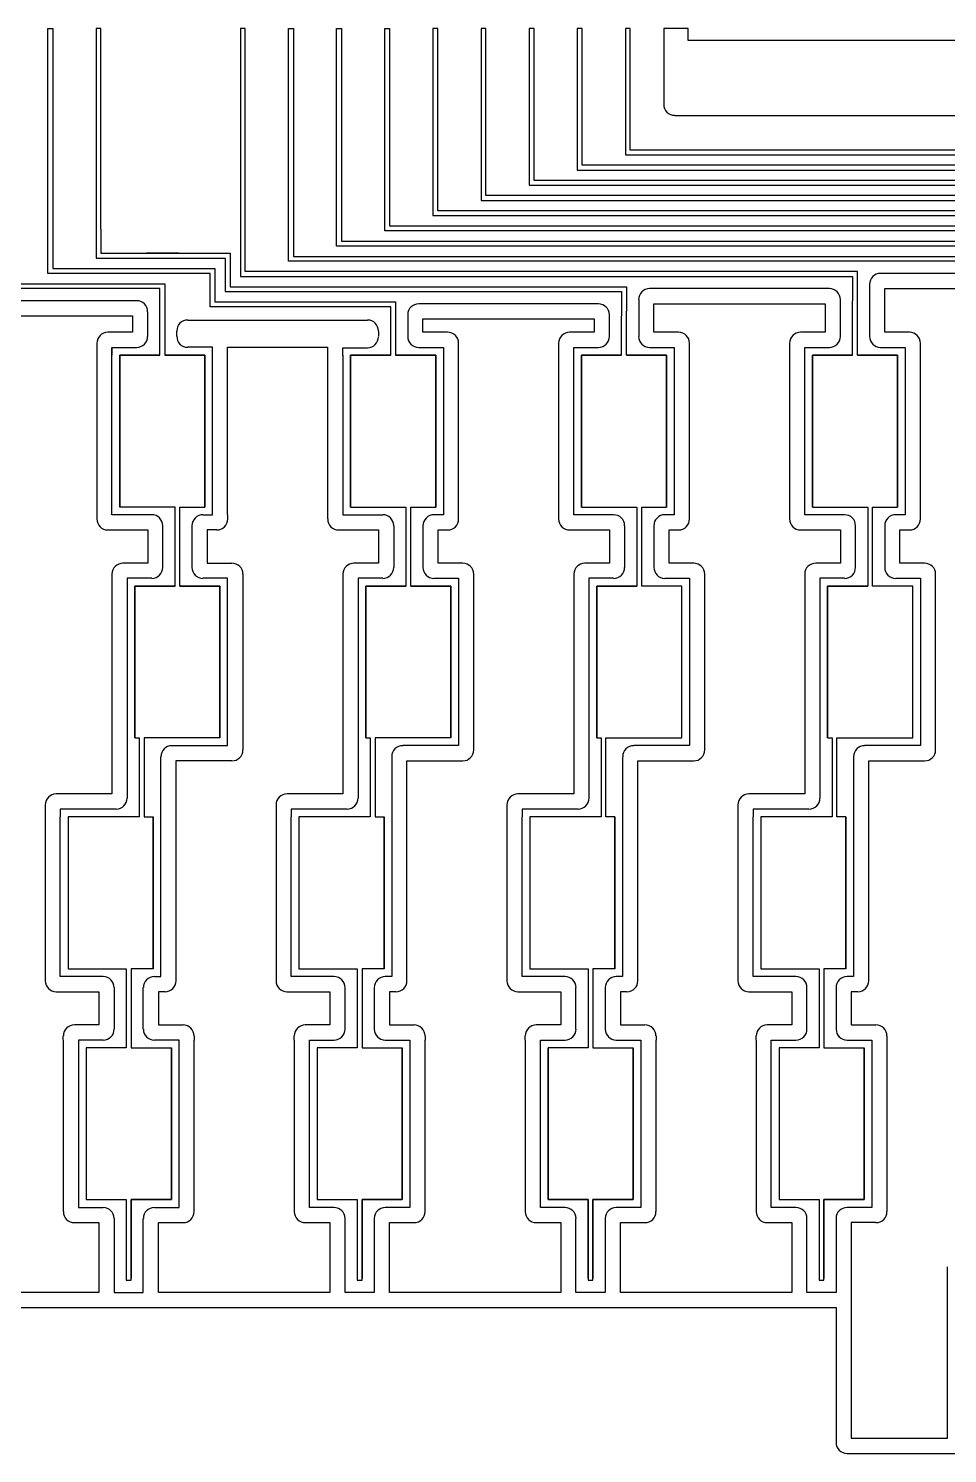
# Model space of a CAD drawing. Header units: inches. Extents: x 19 to 419, y 17 to 135.
# Drawn here: x 165.1 to 240.7, y 17.5 to 134.8 of the extents above; entities that cross this region are included whole.
import ezdxf

# ---------------------------------------------------------------- set-up
doc = ezdxf.new("R2010")
doc.units = ezdxf.units.IN
doc.header["$MEASUREMENT"] = 0
doc.layers.add('Column Pads', color=50, linetype='Continuous')

msp = doc.modelspace()

# ---------------------------------------------------------------- linework, layer by layer
at = {"layer": 'Column Pads'}
for p, q in [((166.72, 114.6), (166.72, 134.75)), ((166.72, 134.75), (167.12, 134.75)), ((167.12, 134.75), (167.12, 115)), ((171.08, 134.75), (170.68, 134.75)), ((170.68, 134.75), (170.68, 117.85)), ((171.08, 118.25), (171.08, 134.75)), ((182.96, 134.75), (182.56, 134.75)), ((182.56, 134.75), (182.56, 114.35)), ((182.96, 114.75), (182.96, 134.75)), ((186.52, 115.6), (186.52, 134.75)), ((186.52, 134.75), (186.92, 134.75)), ((186.92, 134.75), (186.92, 116)), ((190.48, 116.85), (190.48, 134.75)), ((190.48, 134.75), (190.88, 134.75)), ((190.88, 134.75), (190.88, 117.25)), ((194.44, 118.1), (194.44, 134.75)), ((194.44, 134.75), (194.84, 134.75)), ((194.84, 134.75), (194.84, 118.5)), ((198.8, 134.75), (198.4, 134.75)), ((198.4, 134.75), (198.4, 119.35)), ((198.8, 119.75), (198.8, 134.75)), ((202.76, 134.75), (202.36, 134.75)), ((202.36, 134.75), (202.36, 120.6)), ((202.76, 121), (202.76, 134.75)), ((206.72, 134.75), (206.32, 134.75)), ((206.32, 134.75), (206.32, 121.85)), ((206.72, 122.25), (206.72, 134.75)), ((210.68, 134.75), (210.28, 134.75)), ((210.28, 134.75), (210.28, 123.1)), ((210.68, 123.5), (210.68, 134.75)), ((214.64, 134.75), (214.24, 134.75)), ((214.24, 134.75), (214.24, 124.35)), ((214.64, 124.75), (214.64, 134.75)), ((219.4, 134.75), (217.4, 134.75)), ((217.4, 134.75), (217.4, 128.51)), ((219.4, 133.75), (219.4, 134.75)), ((417.6, 133.75), (219.4, 133.75)), ((218.3, 127.6), (219.4, 127.6)), ((219.4, 127.6), (397.58, 127.6)), ((214.24, 124.35), (323.68, 124.35)), ((324.08, 124.75), (214.64, 124.75)), ((322.83, 123.5), (210.68, 123.5)), ((321.58, 122.25), (206.72, 122.25)), ((210.28, 123.1), (322.43, 123.1)), ((320.33, 121), (202.76, 121)), ((206.32, 121.85), (321.18, 121.85)), ((319.08, 119.75), (198.8, 119.75)), ((202.36, 120.6), (319.93, 120.6)), ((194.84, 118.5), (290.33, 118.5)), ((198.4, 119.35), (318.68, 119.35)), ((170.68, 117.85), (170.68, 115.85)), ((171.08, 118.25), (171.08, 116.25)), ((289.93, 118.1), (194.44, 118.1)), ((171.08, 116.25), (174.84, 116.25)), ((177.5, 116.25), (174.84, 116.25)), ((174.84, 116.25), (178.8, 116.25)), ((178.8, 116.25), (181.71, 116.25)), ((181.71, 116.25), (181.71, 113.5)), ((270.93, 116.85), (190.48, 116.85)), ((190.88, 117.25), (271.33, 117.25)), ((167.12, 115), (180.46, 115)), ((170.68, 115.85), (181.31, 115.85)), ((180.46, 115), (180.46, 112.25)), ((181.31, 115.85), (181.31, 113.1)), ((251.93, 115.6), (186.52, 115.6)), ((186.92, 116), (252.33, 116)), ((163.16, 113.75), (176.33, 113.75)), ((180.06, 114.6), (166.72, 114.6)), ((176.33, 113.75), (176.33, 107.87)), ((180.06, 111.85), (180.06, 114.6)), ((182.56, 114.35), (232.93, 114.35)), ((233.33, 114.75), (182.96, 114.75)), ((232.93, 114.35), (232.93, 112.35)), ((233.33, 112.75), (233.33, 114.75)), ((250.02, 114.6), (235.23, 114.6)), ((175.93, 113.35), (162.76, 113.35)), ((175.93, 107.87), (175.93, 113.35)), ((181.31, 113.1), (213.93, 113.1)), ((181.71, 113.5), (214.33, 113.5)), ((213.93, 113.1), (213.93, 111.1)), ((214.33, 113.5), (214.33, 111.5)), ((231.02, 113.35), (216.23, 113.35)), ((233.33, 107.87), (233.33, 112.75)), ((234.33, 113.69), (234.33, 109.41)), ((235.58, 109.76), (235.58, 113.35)), ((235.58, 113.35), (249.68, 113.35)), ((174.02, 112.35), (159.23, 112.35)), ((174.93, 109.41), (174.93, 111.44)), ((194.93, 111.85), (180.06, 111.85)), ((180.46, 112.25), (195.33, 112.25)), ((194.93, 107.87), (194.93, 111.85)), ((195.33, 112.25), (195.33, 107.87)), ((212.02, 112.1), (197.23, 112.1)), ((214.33, 107.87), (214.33, 111.5)), ((215.33, 112.44), (215.33, 109.41)), ((216.58, 109.76), (216.58, 112.1)), ((216.58, 112.1), (230.68, 112.1)), ((230.68, 112.1), (230.68, 109.76)), ((231.93, 109.41), (231.93, 112.44)), ((232.93, 107.87), (232.93, 112.35)), ((159.58, 111.1), (173.68, 111.1)), ((173.68, 111.1), (173.68, 109.76)), ((178.23, 110.76), (193.02, 110.76)), ((196.33, 111.19), (196.33, 109.41)), ((197.58, 109.76), (197.58, 110.85)), ((197.58, 110.85), (211.68, 110.85)), ((211.68, 110.85), (211.68, 109.76)), ((212.93, 109.41), (212.93, 111.19)), ((213.93, 107.87), (213.93, 111.1)), ((173.68, 109.76), (171.65, 109.76)), ((177.33, 109.42), (177.33, 109.85)), ((193.93, 109.85), (193.93, 109.42)), ((199.61, 109.76), (197.58, 109.76)), ((211.68, 109.76), (209.65, 109.76)), ((218.61, 109.76), (216.58, 109.76)), ((230.68, 109.76), (228.65, 109.76)), ((237.61, 109.76), (235.58, 109.76)), ((170.74, 108.85), (170.74, 108.51)), ((170.74, 108.51), (170.74, 94.74)), ((171.99, 107.87), (171.99, 108.51)), ((171.99, 108.51), (173.02, 108.51)), ((171.99, 108.51), (171.99, 107.87)), ((173.02, 108.51), (174.02, 108.51)), ((180.26, 108.52), (178.23, 108.52)), ((180.26, 107.87), (180.26, 108.52)), ((181.51, 94.75), (181.51, 108.52)), ((181.51, 108.52), (189.74, 108.52)), ((189.74, 108.52), (189.74, 94.74)), ((190.99, 107.85), (190.99, 108.48)), ((190.99, 108.48), (192.02, 108.48)), ((192.02, 108.48), (193.02, 108.48)), ((197.23, 108.51), (199.26, 108.51)), ((199.26, 108.51), (199.26, 107.87)), ((200.51, 94.74), (200.51, 108.85)), ((208.74, 108.85), (208.74, 108.51)), ((208.74, 108.51), (208.74, 94.74)), ((209.99, 107.87), (209.99, 108.51)), ((209.99, 108.51), (211.02, 108.51)), ((211.02, 108.51), (212.02, 108.51)), ((216.23, 108.51), (217.23, 108.51)), ((217.23, 108.51), (218.26, 108.51)), ((218.26, 108.51), (218.26, 107.87)), ((219.51, 108.51), (219.51, 108.85)), ((219.51, 94.74), (219.51, 108.51)), ((227.74, 108.85), (227.74, 108.51)), ((227.74, 108.51), (227.74, 94.74)), ((228.99, 107.87), (228.99, 108.51)), ((228.99, 108.51), (230.02, 108.51)), ((230.02, 108.51), (231.02, 108.51)), ((235.23, 108.51), (236.23, 108.51)), ((236.23, 108.51), (237.26, 108.51)), ((237.26, 108.51), (237.26, 107.87)), ((238.51, 108.51), (238.51, 108.85)), ((238.51, 94.74), (238.51, 108.51)), ((171.99, 95.37), (171.99, 107.87)), ((172.63, 95.37), (172.63, 107.87)), ((172.63, 107.87), (175.93, 107.87)), ((175.93, 107.87), (172.63, 107.87)), ((172.63, 107.87), (172.63, 95.37)), ((179.63, 107.87), (176.33, 107.87)), ((176.33, 107.87), (179.63, 107.87)), ((179.63, 95.37), (179.63, 107.87)), ((179.63, 107.87), (179.63, 95.37)), ((180.26, 95.37), (180.26, 107.87)), ((190.99, 107.87), (190.99, 95.37)), ((191.63, 95.37), (191.63, 107.87)), ((191.63, 107.87), (191.63, 95.37)), ((191.63, 107.87), (194.93, 107.87)), ((194.93, 107.87), (191.63, 107.87)), ((198.63, 107.87), (195.33, 107.87)), ((195.33, 107.87), (198.63, 107.87)), ((198.63, 95.37), (198.63, 107.87)), ((198.63, 107.87), (198.63, 95.37)), ((199.26, 107.87), (199.26, 95.37)), ((209.99, 95.37), (209.99, 107.87)), ((210.63, 95.37), (210.63, 107.87)), ((210.63, 107.87), (210.63, 95.37)), ((213.93, 107.87), (210.63, 107.87)), ((210.63, 107.87), (213.93, 107.87)), ((214.33, 107.87), (217.63, 107.87)), ((217.63, 107.87), (214.33, 107.87)), ((217.63, 95.37), (217.63, 107.87)), ((217.63, 107.87), (217.63, 95.37)), ((218.26, 107.87), (218.26, 95.37)), ((228.99, 95.37), (228.99, 107.87)), ((229.63, 95.37), (229.63, 107.87)), ((229.63, 107.87), (229.63, 95.37)), ((232.93, 107.87), (229.63, 107.87)), ((229.63, 107.87), (232.93, 107.87)), ((233.33, 107.87), (236.63, 107.87)), ((236.63, 107.87), (233.33, 107.87)), ((236.63, 95.37), (236.63, 107.87)), ((236.63, 107.87), (236.63, 95.37)), ((237.26, 107.87), (237.26, 95.37)), ((171.99, 94.74), (171.99, 95.37)), ((177.18, 95.37), (172.63, 95.37)), ((177.18, 88.87), (177.18, 95.37)), ((177.58, 88.87), (177.58, 95.37)), ((177.58, 95.37), (179.63, 95.37)), ((180.26, 94.74), (180.26, 95.37)), ((190.99, 95.37), (190.99, 94.74)), ((191.63, 95.37), (196.18, 95.37)), ((196.18, 95.37), (196.18, 88.87)), ((196.58, 88.87), (196.58, 95.37)), ((196.58, 95.37), (198.63, 95.37)), ((199.26, 95.37), (199.26, 94.74)), ((209.99, 94.74), (209.99, 95.37)), ((210.63, 95.37), (215.18, 95.37)), ((215.18, 95.37), (215.18, 88.87)), ((215.58, 88.87), (215.58, 95.37)), ((215.58, 95.37), (217.63, 95.37)), ((218.26, 95.37), (218.26, 94.74)), ((228.99, 94.74), (228.99, 95.37)), ((229.63, 95.37), (234.18, 95.37)), ((234.18, 95.37), (234.18, 88.87)), ((234.58, 88.87), (234.58, 95.37)), ((234.58, 95.37), (236.63, 95.37)), ((237.26, 95.37), (237.26, 94.74)), ((170.74, 94.74), (170.74, 94.39)), ((175.27, 94.74), (171.99, 94.74)), ((176.18, 90.41), (176.18, 93.83)), ((178.58, 90.41), (178.58, 93.83)), ((179.48, 94.74), (180.26, 94.74)), ((181.51, 94.74), (181.51, 94.39)), ((189.74, 94.74), (189.74, 94.39)), ((190.99, 94.74), (194.27, 94.74)), ((195.18, 93.83), (195.18, 90.41)), ((197.58, 93.83), (197.58, 90.41)), ((199.26, 94.74), (198.48, 94.74)), ((200.51, 94.39), (200.51, 94.74)), ((208.74, 94.74), (208.74, 94.39)), ((213.27, 94.74), (209.99, 94.74)), ((214.18, 90.41), (214.18, 93.83)), ((216.58, 93.83), (216.58, 90.41)), ((218.26, 94.74), (217.48, 94.74)), ((219.51, 94.39), (219.51, 94.74)), ((227.74, 94.74), (227.74, 94.39)), ((232.27, 94.74), (228.99, 94.74)), ((233.18, 90.41), (233.18, 93.83)), ((235.58, 93.83), (235.58, 90.41)), ((237.26, 94.74), (236.48, 94.74)), ((238.51, 94.39), (238.51, 94.74)), ((171.65, 93.49), (174.93, 93.49)), ((174.93, 93.49), (174.93, 90.76)), ((180.61, 93.49), (179.83, 93.49)), ((179.83, 93.49), (179.83, 90.76)), ((190.65, 93.49), (193.93, 93.49)), ((193.93, 93.49), (193.93, 90.76)), ((198.83, 90.76), (198.83, 93.49)), ((198.83, 93.49), (199.61, 93.49)), ((209.65, 93.49), (212.93, 93.49)), ((212.93, 93.49), (212.93, 90.76)), ((217.83, 90.76), (217.83, 93.49)), ((217.83, 93.49), (218.61, 93.49)), ((228.65, 93.49), (231.93, 93.49)), ((231.93, 93.49), (231.93, 90.76)), ((236.83, 90.76), (236.83, 93.49)), ((236.83, 93.49), (237.61, 93.49)), ((174.93, 90.76), (172.9, 90.76)), ((179.83, 90.76), (181.86, 90.76)), ((193.93, 90.76), (191.9, 90.76)), ((200.86, 90.76), (198.83, 90.76)), ((212.93, 90.76), (210.9, 90.76)), ((219.86, 90.76), (217.83, 90.76)), ((231.93, 90.76), (229.9, 90.76)), ((238.86, 90.76), (236.83, 90.76)), ((171.99, 89.85), (171.99, 89.51)), ((171.99, 89.51), (171.99, 71.76)), ((174.27, 89.51), (173.24, 89.51)), ((173.24, 89.51), (173.24, 71.42)), ((175.27, 89.51), (174.27, 89.51)), ((180.48, 89.51), (179.48, 89.51)), ((181.51, 89.51), (180.48, 89.51)), ((181.51, 88.87), (181.51, 89.51)), ((182.76, 89.85), (182.76, 89.51)), ((182.76, 89.51), (182.76, 75.74)), ((190.99, 89.85), (190.99, 89.51)), ((190.99, 89.51), (190.99, 71.76)), ((193.27, 89.51), (192.24, 89.51)), ((192.24, 89.51), (192.24, 71.42)), ((194.27, 89.51), (193.27, 89.51)), ((198.48, 89.51), (199.48, 89.51)), ((199.48, 89.51), (200.51, 89.51)), ((200.51, 89.51), (200.51, 88.87)), ((201.76, 89.51), (201.76, 89.85)), ((201.76, 75.74), (201.76, 89.51)), ((209.99, 89.85), (209.99, 89.51)), ((209.99, 89.51), (209.99, 71.76)), ((212.27, 89.51), (211.24, 89.51)), ((211.24, 89.51), (211.24, 71.42)), ((213.27, 89.51), (212.27, 89.51)), ((217.48, 89.51), (218.48, 89.51)), ((218.48, 89.51), (219.51, 89.51)), ((219.51, 89.51), (219.51, 88.87)), ((220.76, 89.51), (220.76, 89.85)), ((220.76, 75.74), (220.76, 89.51)), ((228.99, 89.85), (228.99, 89.51)), ((228.99, 89.51), (228.99, 71.76)), ((231.27, 89.51), (230.24, 89.51)), ((230.24, 89.51), (230.24, 71.42)), ((232.27, 89.51), (231.27, 89.51)), ((236.48, 89.51), (237.48, 89.51)), ((237.48, 89.51), (238.51, 89.51)), ((238.51, 89.51), (238.51, 88.87)), ((239.76, 89.51), (239.76, 89.85)), ((239.76, 75.74), (239.76, 89.51)), ((177.18, 88.87), (173.88, 88.87)), ((173.88, 88.87), (177.18, 88.87)), ((173.88, 76.37), (173.88, 88.87)), ((173.88, 88.87), (173.88, 76.37)), ((180.88, 88.87), (177.58, 88.87)), ((177.58, 88.87), (180.88, 88.87)), ((180.88, 76.37), (180.88, 88.87)), ((180.88, 88.87), (180.88, 76.37)), ((181.51, 76.37), (181.51, 88.87)), ((196.18, 88.87), (192.88, 88.87)), ((192.88, 88.87), (192.88, 76.37)), ((192.88, 76.37), (192.88, 88.87)), ((192.88, 88.87), (196.18, 88.87)), ((199.88, 88.87), (196.58, 88.87)), ((196.58, 88.87), (199.88, 88.87)), ((199.88, 76.37), (199.88, 88.87)), ((199.88, 88.87), (199.88, 76.37)), ((200.51, 88.87), (200.51, 76.37)), ((215.18, 88.87), (211.88, 88.87)), ((211.88, 88.87), (211.88, 76.37)), ((211.88, 76.37), (211.88, 88.87)), ((211.88, 88.87), (215.18, 88.87)), ((218.88, 88.87), (215.58, 88.87)), ((218.88, 88.87), (215.58, 88.87)), ((218.88, 76.37), (218.88, 88.87)), ((218.88, 76.37), (218.88, 88.87)), ((219.51, 88.87), (219.51, 76.37)), ((234.18, 88.87), (230.88, 88.87)), ((230.88, 88.87), (230.88, 76.37)), ((230.88, 76.37), (230.88, 88.87)), ((230.88, 88.87), (234.18, 88.87)), ((237.88, 88.87), (234.58, 88.87)), ((237.88, 88.87), (234.58, 88.87)), ((237.88, 76.37), (237.88, 88.87)), ((237.88, 76.37), (237.88, 88.87)), ((238.51, 88.87), (238.51, 76.37)), ((173.88, 76.37), (174.24, 76.37)), ((174.24, 76.37), (174.24, 69.88)), ((180.88, 76.37), (174.64, 76.37)), ((174.64, 76.37), (174.64, 69.88)), ((181.51, 75.74), (181.51, 76.37)), ((192.88, 76.37), (193.24, 76.37)), ((193.24, 76.37), (193.24, 69.88)), ((199.88, 76.37), (193.64, 76.37)), ((193.64, 76.37), (193.64, 69.88)), ((200.51, 76.37), (200.51, 75.74)), ((211.88, 76.37), (212.24, 76.37)), ((212.24, 76.37), (212.24, 69.88)), ((212.64, 69.88), (212.64, 76.37)), ((212.64, 76.37), (218.88, 76.37)), ((219.51, 76.37), (219.51, 75.74)), ((230.88, 76.37), (231.24, 76.37)), ((231.24, 76.37), (231.24, 69.88)), ((231.64, 69.88), (231.64, 76.37)), ((231.64, 76.37), (237.88, 76.37)), ((238.51, 76.37), (238.51, 75.74)), ((176.92, 75.74), (181.51, 75.74)), ((182.76, 75.74), (182.76, 75.39)), ((200.51, 75.74), (195.92, 75.74)), ((201.76, 75.39), (201.76, 75.74)), ((219.51, 75.74), (214.92, 75.74)), ((220.76, 75.39), (220.76, 75.74)), ((238.51, 75.74), (233.92, 75.74)), ((239.76, 75.39), (239.76, 75.74)), ((176.01, 56.74), (176.01, 74.83)), ((181.86, 74.49), (177.26, 74.49)), ((177.26, 74.49), (177.26, 56.39)), ((195.01, 74.83), (195.01, 56.74)), ((196.26, 56.39), (196.26, 74.49)), ((196.26, 74.49), (200.86, 74.49)), ((214.01, 74.83), (214.01, 56.74)), ((215.26, 56.39), (215.26, 74.49)), ((215.26, 74.49), (219.86, 74.49)), ((233.01, 74.83), (233.01, 56.74)), ((234.26, 56.39), (234.26, 74.49)), ((234.26, 74.49), (238.86, 74.49)), ((171.99, 71.76), (167.4, 71.76)), ((190.99, 71.76), (186.4, 71.76)), ((209.99, 71.76), (205.4, 71.76)), ((228.99, 71.76), (224.4, 71.76)), ((166.49, 70.86), (166.49, 56.74)), ((172.34, 70.51), (167.74, 70.51)), ((167.74, 70.51), (167.74, 69.88)), ((185.49, 70.86), (185.49, 56.74)), ((191.34, 70.51), (186.74, 70.51)), ((186.74, 70.51), (186.74, 69.88)), ((204.49, 70.86), (204.49, 56.74)), ((210.34, 70.51), (205.74, 70.51)), ((205.74, 70.51), (205.74, 69.88)), ((223.49, 70.86), (223.49, 56.74)), ((229.34, 70.51), (224.74, 70.51)), ((224.74, 70.51), (224.74, 69.88)), ((167.74, 57.37), (167.74, 69.88)), ((168.38, 69.88), (168.38, 57.37)), ((174.24, 69.88), (168.38, 69.88)), ((168.38, 69.88), (168.38, 57.37)), ((174.64, 69.88), (175.38, 69.88)), ((175.38, 57.37), (175.38, 69.88)), ((175.38, 69.88), (175.38, 57.37)), ((186.74, 57.37), (186.74, 69.88)), ((187.38, 69.88), (187.38, 57.37)), ((193.24, 69.88), (187.38, 69.88)), ((187.38, 69.88), (187.38, 57.37)), ((193.64, 69.88), (194.38, 69.88)), ((194.38, 57.37), (194.38, 69.88)), ((194.38, 69.88), (194.38, 57.37)), ((205.74, 57.37), (205.74, 69.88)), ((206.38, 69.88), (206.38, 57.37)), ((212.24, 69.88), (206.38, 69.88)), ((206.38, 69.88), (206.38, 57.37)), ((213.38, 69.88), (212.64, 69.88)), ((213.38, 57.37), (213.38, 69.88)), ((213.38, 69.88), (213.38, 57.37)), ((224.74, 57.37), (224.74, 69.88)), ((225.38, 69.88), (225.38, 57.37)), ((231.24, 69.88), (225.38, 69.88)), ((225.38, 69.88), (225.38, 57.37)), ((232.38, 69.88), (231.64, 69.88)), ((232.38, 57.37), (232.38, 69.88)), ((232.38, 69.88), (232.38, 57.37)), ((166.49, 56.74), (166.49, 56.39)), ((167.74, 56.74), (167.74, 57.37)), ((171.27, 56.74), (167.74, 56.74)), ((168.38, 57.37), (173.17, 57.37)), ((173.17, 57.37), (173.17, 50.88)), ((173.57, 57.37), (173.57, 50.88)), ((175.38, 57.37), (173.57, 57.37)), ((175.48, 56.74), (176.01, 56.74)), ((185.49, 56.74), (185.49, 56.39)), ((186.74, 56.74), (186.74, 57.37)), ((190.27, 56.74), (186.74, 56.74)), ((187.38, 57.37), (192.17, 57.37)), ((192.17, 57.37), (192.17, 50.88)), ((192.57, 57.37), (192.57, 50.88)), ((194.38, 57.37), (192.57, 57.37)), ((195.01, 56.74), (194.48, 56.74)), ((204.49, 56.74), (204.49, 56.39)), ((205.74, 56.74), (205.74, 57.37)), ((209.27, 56.74), (205.74, 56.74)), ((206.38, 57.37), (211.17, 57.37)), ((211.17, 57.37), (211.17, 50.88)), ((211.57, 57.37), (211.57, 50.88)), ((213.38, 57.37), (211.57, 57.37)), ((214.01, 56.74), (213.48, 56.74)), ((223.49, 56.74), (223.49, 56.39)), ((224.74, 56.74), (224.74, 57.37)), ((228.27, 56.74), (224.74, 56.74)), ((225.38, 57.37), (230.17, 57.37)), ((230.17, 57.37), (230.17, 50.88)), ((230.57, 57.37), (230.57, 50.88)), ((232.38, 57.37), (230.57, 57.37)), ((233.01, 56.74), (232.48, 56.74)), ((167.4, 55.49), (170.92, 55.49)), ((170.92, 55.49), (170.92, 52.76)), ((172.17, 55.83), (172.17, 52.42)), ((174.57, 52.41), (174.57, 55.83)), ((176.36, 55.49), (175.83, 55.49)), ((175.83, 55.49), (175.83, 52.76)), ((186.4, 55.49), (189.92, 55.49)), ((189.92, 55.49), (189.92, 52.76)), ((191.17, 52.42), (191.17, 55.83)), ((193.57, 55.83), (193.57, 52.41)), ((195.36, 55.49), (194.83, 55.49)), ((194.83, 55.49), (194.83, 52.76)), ((205.4, 55.49), (208.92, 55.49)), ((208.92, 55.49), (208.92, 52.76)), ((210.17, 52.42), (210.17, 55.83)), ((212.57, 55.83), (212.57, 52.41)), ((214.36, 55.49), (213.83, 55.49)), ((213.83, 55.49), (213.83, 52.76)), ((224.4, 55.49), (227.92, 55.49)), ((227.92, 55.49), (227.92, 52.76)), ((229.17, 52.42), (229.17, 55.83)), ((231.57, 55.83), (231.57, 52.41)), ((233.36, 55.49), (232.82, 55.49)), ((232.82, 55.49), (232.82, 52.76)), ((167.99, 51.51), (167.99, 51.85)), ((170.92, 52.76), (168.9, 52.76)), ((175.83, 52.76), (177.85, 52.76)), ((178.76, 51.85), (178.76, 51.51)), ((186.99, 51.51), (186.99, 51.85)), ((189.92, 52.76), (187.9, 52.76)), ((194.83, 52.76), (196.85, 52.76)), ((197.76, 51.85), (197.76, 51.51)), ((205.99, 51.51), (205.99, 51.85)), ((208.92, 52.76), (206.9, 52.76)), ((213.83, 52.76), (215.85, 52.76)), ((216.76, 51.85), (216.76, 51.51)), ((224.99, 51.51), (224.99, 51.85)), ((227.92, 52.76), (225.9, 52.76)), ((232.82, 52.76), (234.85, 52.76)), ((235.76, 51.85), (235.76, 51.51)), ((167.99, 51.51), (167.99, 37.74)), ((170.27, 51.51), (169.24, 51.51)), ((169.24, 51.51), (169.24, 50.88)), ((169.24, 50.88), (169.24, 38.38)), ((169.88, 50.88), (169.88, 38.38)), ((173.17, 50.88), (169.88, 50.88)), ((169.88, 50.88), (169.88, 38.38)), ((171.27, 51.51), (170.27, 51.51)), ((173.57, 50.88), (176.88, 50.88)), ((176.48, 51.51), (175.48, 51.51)), ((177.51, 51.51), (176.48, 51.51)), ((176.88, 38.38), (176.88, 50.88)), ((176.88, 50.88), (176.88, 38.38)), ((177.51, 50.88), (177.51, 51.51)), ((177.51, 38.38), (177.51, 50.88)), ((178.76, 37.74), (178.76, 51.51)), ((186.99, 51.51), (186.99, 37.74)), ((188.24, 50.88), (188.24, 51.51)), ((188.24, 51.51), (189.27, 51.51)), ((188.24, 38.38), (188.24, 50.88)), ((192.17, 50.88), (188.88, 50.88)), ((188.88, 50.88), (188.88, 38.38)), ((188.88, 50.88), (188.88, 38.38)), ((189.27, 51.51), (190.27, 51.51)), ((192.57, 50.88), (195.88, 50.88)), ((194.48, 51.51), (195.48, 51.51)), ((195.48, 51.51), (196.51, 51.51)), ((195.88, 50.88), (195.88, 38.38)), ((195.88, 38.38), (195.88, 50.88)), ((196.51, 51.51), (196.51, 50.88)), ((196.51, 50.88), (196.51, 38.38)), ((197.76, 37.74), (197.76, 51.51)), ((205.99, 51.51), (205.99, 37.74)), ((207.24, 50.88), (207.24, 51.51)), ((207.24, 51.51), (208.27, 51.51)), ((207.24, 38.38), (207.24, 50.88)), ((207.88, 38.38), (207.88, 50.88)), ((207.88, 50.88), (207.88, 38.38)), ((211.17, 50.88), (207.88, 50.88)), ((208.27, 51.51), (209.27, 51.51)), ((211.57, 50.88), (214.88, 50.88)), ((213.48, 51.51), (214.48, 51.51)), ((214.48, 51.51), (215.51, 51.51)), ((214.88, 38.38), (214.88, 50.88)), ((214.88, 50.88), (214.88, 38.38)), ((215.51, 51.51), (215.51, 50.88)), ((215.51, 50.88), (215.51, 38.38)), ((216.76, 37.74), (216.76, 51.51)), ((224.99, 51.51), (224.99, 37.74)), ((226.24, 50.88), (226.24, 51.51)), ((226.24, 51.51), (227.27, 51.51)), ((226.24, 38.38), (226.24, 50.88)), ((226.88, 50.88), (226.88, 38.38)), ((230.17, 50.88), (226.88, 50.88)), ((226.88, 50.88), (226.88, 38.38)), ((227.27, 51.51), (228.27, 51.51)), ((230.57, 50.88), (233.88, 50.88)), ((232.48, 51.51), (233.48, 51.51)), ((233.48, 51.51), (234.51, 51.51)), ((233.88, 38.38), (233.88, 50.88)), ((233.88, 50.88), (233.88, 38.38)), ((234.51, 51.51), (234.51, 50.88)), ((234.51, 50.88), (234.51, 38.38)), ((235.76, 51.51), (235.76, 37.74)), ((167.99, 37.74), (167.99, 37.39)), ((169.24, 38.38), (169.24, 37.74)), ((169.24, 37.74), (170.27, 37.74)), ((169.88, 38.38), (173.17, 38.38)), ((169.88, 38.38), (173.17, 38.38)), ((170.27, 37.74), (171.27, 37.74)), ((173.17, 38.38), (173.17, 31.75)), ((173.17, 38.38), (173.17, 31.88)), ((173.57, 31.75), (173.57, 38.38)), ((173.57, 38.38), (176.88, 38.38)), ((176.88, 38.38), (173.57, 38.38)), ((173.57, 38.38), (173.57, 31.88)), ((175.48, 37.74), (176.48, 37.74)), ((176.48, 37.74), (177.51, 37.74)), ((177.51, 37.74), (177.51, 38.38)), ((178.76, 37.39), (178.76, 37.74)), ((186.99, 37.74), (186.99, 37.39)), ((188.24, 37.74), (188.24, 38.38)), ((189.27, 37.74), (188.24, 37.74)), ((188.88, 38.38), (192.17, 38.38)), ((188.88, 38.38), (192.17, 38.38)), ((190.27, 37.74), (189.27, 37.74)), ((192.17, 38.38), (192.17, 31.88)), ((192.17, 38.38), (192.17, 31.75)), ((195.88, 38.38), (192.57, 38.38)), ((192.57, 38.38), (192.57, 31.88)), ((192.57, 31.75), (192.57, 38.38)), ((192.57, 38.38), (195.88, 38.38)), ((195.48, 37.74), (194.48, 37.74)), ((196.51, 37.74), (195.48, 37.74)), ((196.51, 38.38), (196.51, 37.74)), ((197.76, 37.39), (197.76, 37.74)), ((205.99, 37.74), (205.99, 37.39)), ((207.24, 37.74), (207.24, 38.38)), ((208.27, 37.74), (207.24, 37.74)), ((211.17, 38.38), (207.88, 38.38)), ((207.88, 38.38), (211.17, 38.38)), ((209.27, 37.74), (208.27, 37.74)), ((211.17, 31.88), (211.17, 38.38)), ((211.17, 38.38), (211.17, 31.75)), ((211.57, 31.75), (211.57, 38.38)), ((211.57, 38.38), (214.88, 38.38)), ((214.88, 38.38), (211.57, 38.38)), ((211.57, 38.38), (211.57, 31.88)), ((214.48, 37.74), (213.48, 37.74)), ((215.51, 37.74), (214.48, 37.74)), ((215.51, 38.38), (215.51, 37.74)), ((216.76, 37.39), (216.76, 37.74)), ((224.99, 37.74), (224.99, 37.39)), ((226.24, 37.74), (226.24, 38.38)), ((227.27, 37.74), (226.24, 37.74)), ((226.88, 38.38), (230.17, 38.38)), ((226.88, 38.38), (230.17, 38.38)), ((228.27, 37.74), (227.27, 37.74)), ((230.17, 38.38), (230.17, 31.75)), ((230.17, 38.38), (230.17, 31.88)), ((230.57, 31.75), (230.57, 38.38)), ((230.57, 38.38), (233.88, 38.38)), ((233.88, 38.38), (230.57, 38.38)), ((230.57, 38.38), (230.57, 31.88)), ((233.48, 37.74), (232.48, 37.74)), ((234.51, 37.74), (233.48, 37.74)), ((234.51, 38.38), (234.51, 37.74)), ((235.76, 37.74), (235.76, 37.39)), ((168.9, 36.49), (170.92, 36.49)), ((170.92, 36.49), (170.92, 30.75)), ((172.17, 36.83), (172.17, 33.29)), ((174.57, 33.29), (174.57, 36.83)), ((175.83, 30.75), (175.83, 36.49)), ((175.83, 36.49), (177.85, 36.49)), ((187.9, 36.49), (189.92, 36.49)), ((189.92, 36.49), (189.92, 30.75)), ((191.17, 33.29), (191.17, 36.83)), ((193.57, 36.83), (193.57, 33.29)), ((194.83, 30.75), (194.83, 36.49)), ((194.83, 36.49), (196.85, 36.49)), ((206.9, 36.49), (208.92, 36.49)), ((208.92, 36.49), (208.92, 30.75)), ((210.17, 33.29), (210.17, 36.83)), ((212.57, 36.83), (212.57, 33.29)), ((213.83, 30.75), (213.83, 36.49)), ((213.83, 36.49), (215.85, 36.49)), ((225.9, 36.49), (227.92, 36.49)), ((227.92, 36.49), (227.92, 30.75)), ((229.17, 33.29), (229.17, 36.83)), ((231.57, 36.83), (231.57, 33.29)), ((234.85, 36.49), (232.82, 36.49)), ((232.82, 36.49), (232.82, 30.75)), ((172.17, 33.29), (172.17, 30.75)), ((174.57, 30.75), (174.57, 33.29)), ((191.17, 30.75), (191.17, 33.29)), ((193.57, 33.29), (193.57, 30.75)), ((210.17, 30.75), (210.17, 33.29)), ((212.57, 33.29), (212.57, 30.75)), ((229.17, 30.75), (229.17, 33.29)), ((231.57, 33.29), (231.57, 30.75)), ((240.74, 32.51), (240.74, 32.85)), ((173.17, 31.75), (173.57, 31.75)), ((192.17, 31.75), (192.57, 31.75)), ((211.17, 31.75), (211.57, 31.75)), ((230.17, 31.75), (230.57, 31.75)), ((240.74, 18.74), (240.74, 32.51)), ((170.92, 30.75), (156.83, 30.75)), ((172.17, 30.75), (174.57, 30.75)), ((189.92, 30.75), (175.83, 30.75)), ((193.57, 30.75), (191.17, 30.75)), ((208.92, 30.75), (194.83, 30.75)), ((212.57, 30.75), (210.17, 30.75)), ((227.92, 30.75), (213.83, 30.75)), ((231.57, 30.75), (229.17, 30.75)), ((232.82, 30.75), (232.82, 18.74)), ((155.92, 29.5), (171.83, 29.5)), ((171.83, 29.5), (174.92, 29.5)), ((174.92, 29.5), (190.83, 29.5)), ((190.83, 29.5), (193.92, 29.5)), ((193.92, 29.5), (209.83, 29.5)), ((209.83, 29.5), (212.92, 29.5)), ((212.92, 29.5), (228.83, 29.5)), ((228.83, 29.5), (231.57, 29.5)), ((231.57, 29.5), (231.57, 18.4)), ((232.82, 18.74), (240.74, 18.74)), ((232.48, 17.49), (241.64, 17.49))]:
    msp.add_line(p, q, dxfattribs=at)
for centre, start, end in [((218.3, 128.51), 180, 270), ((235.23, 113.69), 90, 180), ((216.23, 112.44), 90, 180), ((231.02, 112.44), 360, 90), ((174.02, 111.44), 0, 90), ((197.23, 111.19), 90, 180), ((212.02, 111.19), 0, 90), ((178.23, 109.85), 90, 180), ((193.02, 109.85), 0, 90), ((171.65, 108.85), 90, 180), ((174.02, 109.41), 270, 0), ((178.23, 109.42), 180, 270), ((193.02, 109.39), 270, 360), ((197.23, 109.41), 180, 270), ((199.61, 108.85), 0, 90), ((209.65, 108.85), 90, 180), ((212.02, 109.41), 270, 360), ((216.23, 109.41), 180.0266, 270), ((218.61, 108.85), 360, 90), ((228.65, 108.85), 90, 180), ((231.02, 109.41), 270, 360), ((235.23, 109.41), 180, 270), ((237.61, 108.85), 0, 90), ((171.65, 94.39), 180, 270), ((175.27, 93.83), 360, 90.045), ((179.48, 93.83), 90, 180.0422), ((180.61, 94.39), 270, 360), ((190.65, 94.39), 180, 270), ((194.27, 93.83), 360, 90.045), ((198.48, 93.83), 90, 180.0422), ((199.61, 94.39), 270, 360), ((209.65, 94.39), 180, 270), ((213.27, 93.83), 360, 89.955), ((217.48, 93.83), 90, 180.0422), ((218.61, 94.39), 270, 0), ((228.65, 94.39), 180, 270), ((232.27, 93.83), 360, 89.955), ((236.48, 93.83), 90, 180.0422), ((237.61, 94.39), 270, 0), ((172.9, 89.85), 90, 180), ((175.27, 90.41), 270, 360), ((179.48, 90.41), 180.0744, 270), ((181.86, 89.85), 360, 90), ((191.9, 89.85), 90, 180), ((194.27, 90.41), 270, 360), ((198.48, 90.41), 180.0744, 270), ((200.86, 89.85), 360, 90), ((210.9, 89.85), 90, 180), ((213.27, 90.41), 270, 360), ((217.48, 90.41), 180.0744, 270), ((219.86, 89.85), 360, 90), ((229.9, 89.85), 90, 180), ((232.27, 90.41), 270, 360), ((236.48, 90.41), 180.0744, 270), ((238.86, 89.85), 360, 90), ((176.92, 74.83), 90, 180), ((181.86, 75.39), 270, 0), ((195.92, 74.83), 90, 180), ((200.86, 75.39), 270, 0), ((214.92, 74.83), 90, 180), ((219.86, 75.39), 270, 0), ((233.92, 74.83), 90, 180), ((238.86, 75.39), 270, 0), ((167.4, 70.86), 90, 180), ((186.4, 70.86), 90, 180), ((205.4, 70.86), 90, 180), ((224.4, 70.86), 90, 180), ((172.34, 71.42), 270, 0), ((191.34, 71.42), 270, 0), ((210.34, 71.42), 270, 0), ((229.34, 71.42), 270, 0), ((167.4, 56.39), 180, 270), ((171.27, 55.83), 0, 90), ((175.48, 55.83), 90, 180.1073), ((176.36, 56.39), 270, 0), ((186.4, 56.39), 180, 270), ((190.27, 55.83), 0, 90), ((194.48, 55.83), 90, 180.1073), ((195.36, 56.39), 270, 360), ((205.4, 56.39), 180, 270), ((209.27, 55.83), 0, 90), ((213.48, 55.83), 90, 180.1073), ((214.36, 56.39), 270, 360), ((224.4, 56.39), 180, 270), ((228.27, 55.83), 0, 90), ((232.48, 55.83), 90, 180.1073), ((233.36, 56.39), 270, 360), ((168.9, 51.85), 90, 180), ((171.27, 52.41), 270, 0.0393), ((175.48, 52.41), 180.0153, 270), ((177.85, 51.85), 359.9182, 90), ((187.9, 51.85), 90, 180), ((190.27, 52.41), 270, 0.0393), ((194.48, 52.41), 180.0153, 270), ((196.85, 51.85), 359.9182, 90), ((206.9, 51.85), 90, 180), ((209.27, 52.41), 270, 0.0393), ((213.48, 52.41), 180.0153, 270), ((215.85, 51.85), 359.9182, 90), ((225.9, 51.85), 90, 180), ((228.27, 52.41), 270, 0.0393), ((232.48, 52.41), 180.0153, 270), ((234.85, 51.85), 359.9182, 90), ((171.27, 36.83), 0, 90), ((175.48, 36.83), 90, 180), ((190.27, 36.83), 0, 90), ((194.48, 36.83), 90, 180), ((209.27, 36.83), 0, 90), ((213.48, 36.83), 90, 180), ((228.27, 36.83), 0, 90), ((232.48, 36.83), 90, 180), ((168.9, 37.39), 180, 270), ((177.85, 37.39), 270, 0), ((187.9, 37.39), 180, 270), ((196.85, 37.39), 270, 0), ((206.9, 37.39), 180, 270), ((215.85, 37.39), 270, 0), ((225.9, 37.39), 180, 270), ((234.85, 37.39), 270, 360), ((232.48, 18.4), 180, 270)]:
    msp.add_arc(centre, 0.905, start, end, dxfattribs=at)

doc.saveas('drawing.dxf')
